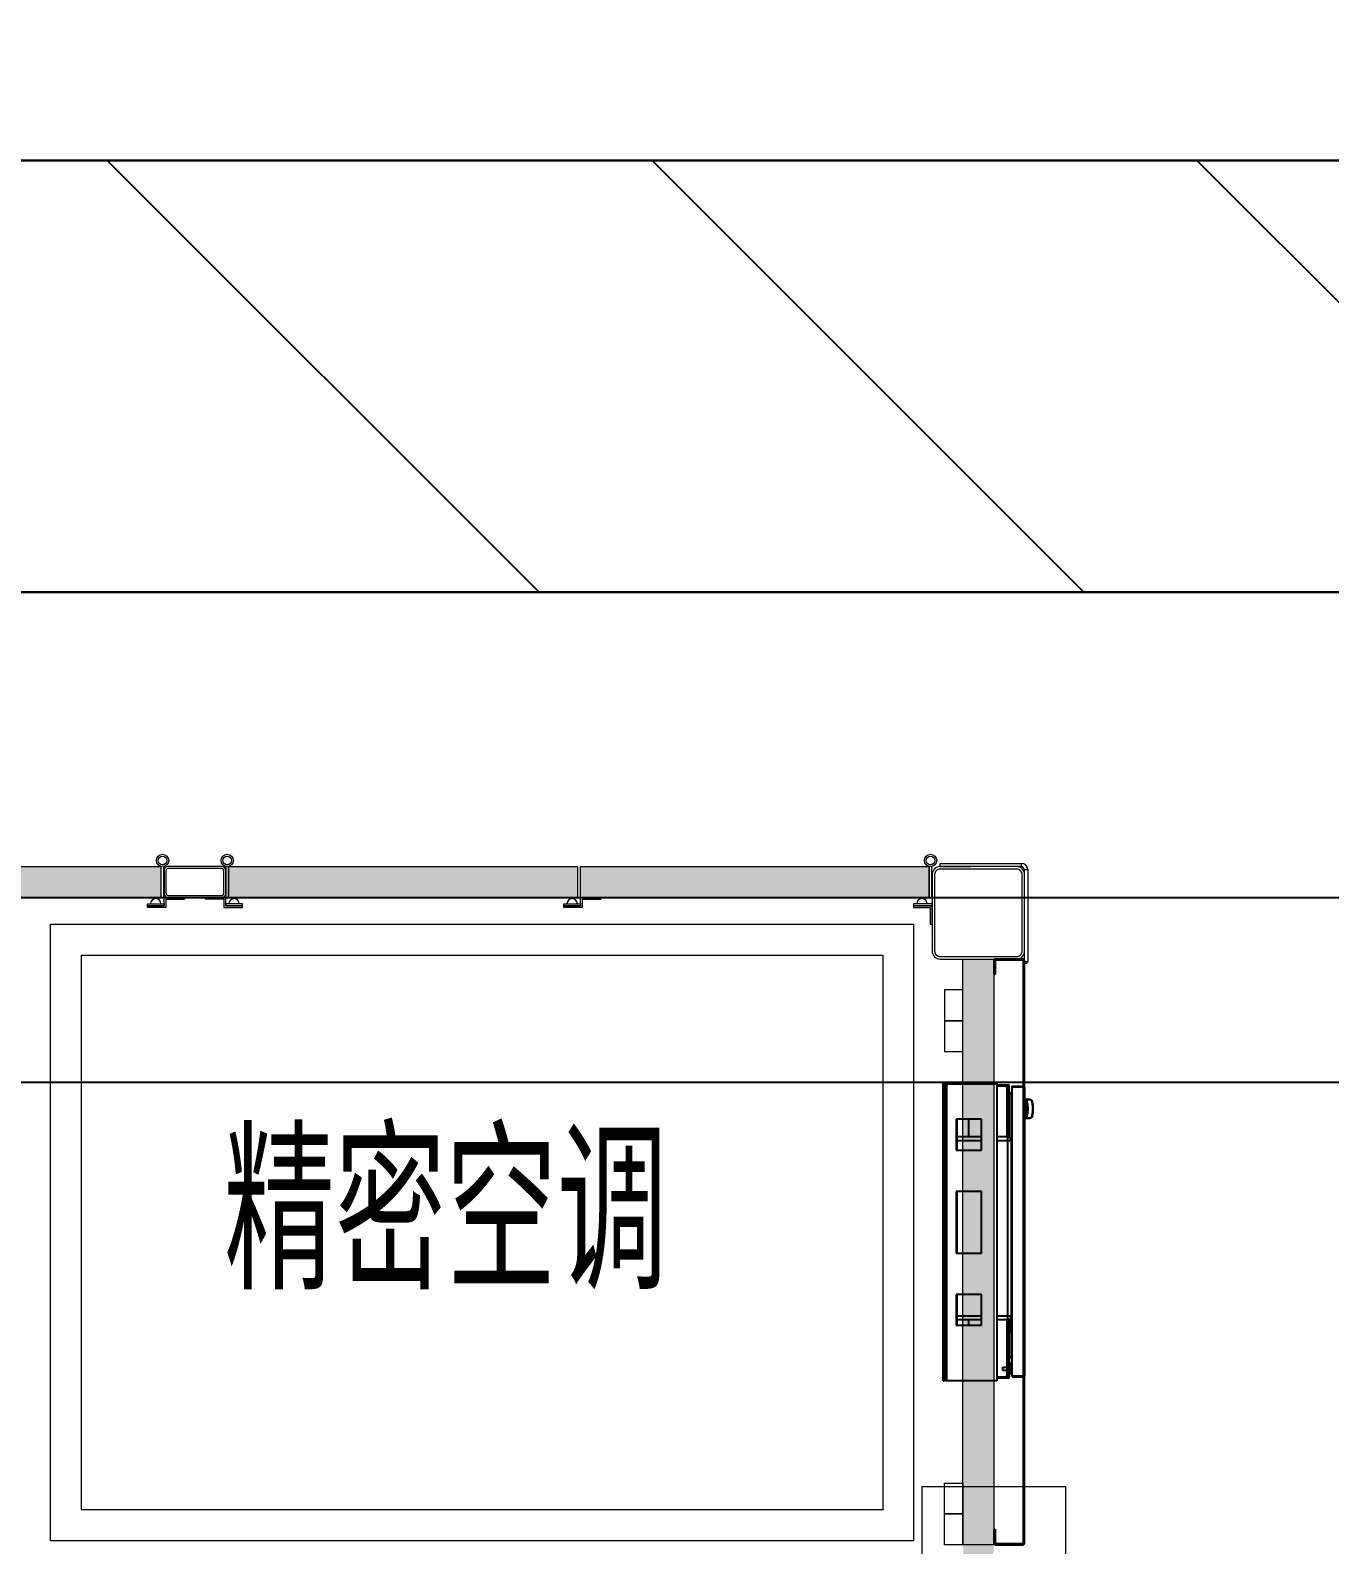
# Model space of a CAD drawing. Extents: x 758840 to 1108724, y -102573 to 143521.
# Drawn here: x 896855 to 898963, y 66682 to 69139 of the extents above; entities that cross this region are included whole.
import ezdxf
from ezdxf.xclip import XClip

# ---------------------------------------------------------------- set-up
doc = ezdxf.new("R2010")
doc.units = 0
doc.header["$LTSCALE"] = 1000
doc.header["$MEASUREMENT"] = 0
doc.linetypes.add('DASHDOT', pattern=[1, 0.5, -0.25, 0, -0.25])
for name, color, linetype in [('02电气-设备', 255, 'Continuous'), ('02电气-设备基础', 252, 'Continuous'), ('DX', 3, 'DASHDOT'), ('LWIRE', 1, 'Continuous'), ('电缆沟', 2, 'Continuous'), ('空调标注', 3, 'Continuous'), ('钢构CAD-槽钢', 4, 'Continuous'), ('钢盖板', 6, 'Continuous')]:
    doc.layers.add(name, color=color, linetype=linetype)
doc.layers.add('细实线', color=3, linetype='Continuous', lineweight=5)
doc.styles.get("Standard").update_dxf_attribs({"font": 'gbenor.shx', "bigfont": 'gbcbig.shx'})

# ---------------------------------------------------------------- blocks, each defined once
blk = doc.blocks.new('A$C37F338BB')
at = {"color": 0, "lineweight": 15}
blk.add_lwpolyline([(0, 50), (30, 50), (30, 0), (0, 0)], close=True, dxfattribs=at)
blk = doc.blocks.new('40KW CRAC-1')
at = {"layer": 'DX', "linetype": 'ByBlock', "lineweight": 13}
for points in [[(-1400, 0), (-1400, 1000), (0, 1000), (0, 0)], [(-1350, 50), (-1350, 950), (-50, 950), (-50, 50)]]:
    blk.add_lwpolyline(points, close=True, dxfattribs=at)
at = {"layer": 'LWIRE', "lineweight": -3}
blk.add_text('精密空调', height=250, dxfattribs=at).set_placement((-1118.9, 407.3))
blk = doc.blocks.new('332525')
at = {"color": 0, "lineweight": 15}
for p, q in [((1935745.8, 679933.7), (1935745.8, 679960.7)), ((1935745.8, 679960.7), (1935748.8, 679960.7)), ((1935748.8, 679960.7), (1935748.8, 679930.7)), ((1935718.8, 679933.7), (1935745.8, 679933.7)), ((1935718.8, 679930.7), (1935718.8, 679933.7)), ((1935748.8, 679930.7), (1935718.8, 679930.7)), ((1935748.8, 679930.7), (1935745.8, 679930.7)), ((1935748.8, 679933.7), (1935748.8, 679930.7))]:
    blk.add_line(p, q, dxfattribs=at)
blk = doc.blocks.new('BD4-PAL0101-LVPM-08')
at = {"ltscale": 5}
h = blk.add_hatch(dxfattribs=at)
h.set_pattern_fill('隔热材料01', color=8, scale=80, angle=45)
h.set_pattern_definition([(315, (-6392441.697, 4851932.684), (28.28427125, 28.28427125), [4.0142, -35.9858]), (315, (-6392462.887, 4851911.494), (28.28427125, 28.28427125), [4.0142, -35.9858]), (135, (-6392429.262, 4851906.733), (-28.28427125, -28.28427125), [4.0142, -35.9858]), (135, (-6392436.936, 4851899.06), (-28.28427125, -28.28427125), [4.0142, -35.9858]), (225, (-6392414.405, 4851912.5), (28.28427125, -28.28427125), [40.0194, 0.0194]), (180, (-6392423.72, 4851906.023), (-28.2842, 28.2842), [3.4144, -53.1542]), (161.56505, (-6392398.85, 4851934.308), (-28.284169758, 28.28429741), [2.244, -87.1988]), (161.56505, (-6392427.134, 4851906.023), (-28.284169758, 28.28429741), [2.244, -87.1988]), (198.43495, (-6392391.177, 4851935.727), (-28.28429741, 28.28416976), [4.488, -84.9548]), (198.43495, (-6392419.46, 4851907.443), (-28.28429741, 28.28416976), [4.488, -84.9548]), (108.43495, (-6392403.817, 4851937.856), (-28.28429741, 28.284169758), [21.3712, -68.0716]), (108.43495, (-6392432.101, 4851909.571), (-28.28429741, 28.284169758), [21.3712, -68.0716]), (161.56505, (-6392413.413, 4851960.969), (-28.284169758, 28.28429741), [2.244, -87.1988]), (161.56505, (-6392441.697, 4851932.684), (-28.284169758, 28.28429741), [2.244, -87.1988]), (180, (-6392443.826, 4851933.394), (-28.2842, 28.2842), [3.4144, -53.1542]), (198.43495, (-6392418.956, 4851961.678), (-28.28429741, 28.28416976), [4.488, -84.9548]), (198.43495, (-6392447.24, 4851933.394), (-28.28429741, 28.28416976), [4.488, -84.9548]), (90, (-6392463.597, 4851913.623), (-28.2842, 28.2842), [3.4144, -53.1542]), (108.43495, (-6392434.603, 4851939.779), (-28.28429741, 28.284169758), [2.244, -87.1988]), (108.43495, (-6392462.887, 4851911.494), (-28.28429741, 28.284169758), [2.244, -87.1988]), (71.56505, (-6392435.313, 4851945.322), (-28.28416976, 28.28429741), [4.488, -84.9548]), (71.56505, (-6392463.597, 4851917.038), (-28.28416976, 28.28429741), [4.488, -84.9548]), (161.56505, (-6392411.49, 4851930.182), (-28.284169758, 28.28429741), [21.3712, -68.0716]), (161.56505, (-6392439.774, 4851901.898), (-28.284169758, 28.28429741), [21.3712, -68.0716]), (90, (-6392436.226, 4851893.516), (-28.2842, 28.2842), [3.4144, -53.1542]), (108.43495, (-6392407.942, 4851925.215), (-28.28429741, 28.284169758), [2.244, -87.1988]), (108.43495, (-6392436.226, 4851896.93), (-28.28429741, 28.284169758), [2.244, -87.1988]), (71.56505, (-6392409.36, 4851917.543), (-28.28416976, 28.28429741), [4.488, -84.9548]), (71.56505, (-6392437.646, 4851889.26), (-28.28416976, 28.28429741), [4.488, -84.9548])])
h.paths.add_polyline_path([(1944777.6, 710273.1), (1944777.6, 710323.1), (1944212.1, 710323.1), (1944212.1, 710273.1)])
h.paths.add_polyline_path([(1945348.1, 710273.1), (1945348.1, 710323.1), (1944782.6, 710323.1), (1944782.6, 710273.1)])
h.paths.add_polyline_path([(1943209.6, 710323.1), (1944102.1, 710323.1), (1944102.1, 710273.1), (1943209.6, 710273.1)])
h.paths.add_polyline_path([(1942312.1, 710323.1), (1943204.6, 710323.1), (1943204.6, 710273.1), (1942312.1, 710273.1)])
h.paths.add_polyline_path([(1942202.1, 710273.1), (1941309.6, 710273.1), (1941309.6, 710323.1), (1942202.1, 710323.1)])
h.paths.add_polyline_path([(1941304.6, 710323.1), (1941304.6, 710273.1), (1940412.1, 710273.1), (1940412.1, 710323.1)])
h.paths.add_polyline_path([(1939209.6, 710323.1), (1940302.1, 710323.1), (1940302.1, 710273.1), (1939209.6, 710273.1)])
h.paths.add_polyline_path([(1939204.6, 710323.1), (1939204.6, 710273.1), (1938112.1, 710273.1), (1938112.1, 710323.1)])
h.paths.add_polyline_path([(1936804.6, 710323.1), (1938002.1, 710323.1), (1938002.1, 710273.1), (1936804.6, 710273.1)])
h.paths.add_polyline_path([(1936799.6, 710323.1), (1936799.6, 710273.1), (1935602.1, 710273.1), (1935602.1, 710323.1)])
h.paths.add_polyline_path([(1934199.6, 710323.1), (1935492.1, 710323.1), (1935492.1, 710273.1), (1934199.6, 710273.1)])
h.paths.add_polyline_path([(1934194.6, 710323.1), (1934194.6, 710273.1), (1932902.1, 710273.1), (1932902.1, 710323.1)])
h.paths.add_polyline_path([(1932792.1, 710323.1), (1931952.1, 710323.1), (1931952.1, 710273.1), (1932792.1, 710273.1)])
h = blk.add_hatch(dxfattribs=at)
h.set_pattern_fill('隔热材料01', color=8, scale=80, angle=225)
h.set_pattern_definition([(135, (10237588.403, -3421976.466), (-28.28427125, -28.28427125), [4.0142, -35.9858]), (135, (10237609.593, -3421955.276), (-28.28427125, -28.28427125), [4.0142, -35.9858]), (315, (10237575.97, -3421950.515), (28.28427125, 28.28427125), [4.0142, -35.9858]), (315, (10237583.64, -3421942.84), (28.28427125, 28.28427125), [4.0142, -35.9858]), (45, (10237561.11, -3421956.28), (-28.28427125, 28.28427125), [40.0194, 0.0194]), (360, (10237570.425, -3421949.805), (28.2842, -28.2842), [3.4144, -53.1542]), (341.56505, (10237545.555, -3421978.09), (28.284169758, -28.28429741), [2.244, -87.1988]), (341.56505, (10237573.84, -3421949.805), (28.284169758, -28.28429741), [2.244, -87.1988]), (18.43495, (10237537.883, -3421979.51), (28.28429741, -28.28416976), [4.488, -84.9548]), (18.43495, (10237566.167, -3421951.225), (28.28429741, -28.28416976), [4.488, -84.9548]), (288.43495, (10237550.522, -3421981.638), (28.28429741, -28.284169758), [21.3712, -68.0716]), (288.43495, (10237578.807, -3421953.353), (28.28429741, -28.284169758), [21.3712, -68.0716]), (341.56505, (10237560.119, -3422004.75), (28.284169758, -28.28429741), [2.244, -87.1988]), (341.56505, (10237588.403, -3421976.466), (28.284169758, -28.28429741), [2.244, -87.1988]), (360, (10237590.532, -3421977.176), (28.2842, -28.2842), [3.4144, -53.1542]), (18.43495, (10237565.662, -3422005.46), (28.28429741, -28.28416976), [4.488, -84.9548]), (18.43495, (10237593.946, -3421977.176), (28.28429741, -28.28416976), [4.488, -84.9548]), (270, (10237610.303, -3421957.405), (28.2842, -28.2842), [3.4144, -53.1542]), (288.43495, (10237581.309, -3421983.56), (28.28429741, -28.284169758), [2.244, -87.1988]), (288.43495, (10237609.593, -3421955.276), (28.28429741, -28.284169758), [2.244, -87.1988]), (251.56505, (10237582.02, -3421989.104), (28.28416976, -28.28429741), [4.488, -84.9548]), (251.56505, (10237610.303, -3421960.82), (28.28416976, -28.28429741), [4.488, -84.9548]), (341.56505, (10237558.196, -3421973.964), (28.284169758, -28.28429741), [21.3712, -68.0716]), (341.56505, (10237586.48, -3421945.68), (28.284169758, -28.28429741), [21.3712, -68.0716]), (270, (10237582.932, -3421937.298), (28.2842, -28.2842), [3.4144, -53.1542]), (288.43495, (10237554.648, -3421968.997), (28.28429741, -28.284169758), [2.244, -87.1988]), (288.43495, (10237582.932, -3421940.713), (28.28429741, -28.284169758), [2.244, -87.1988]), (251.56505, (10237556.067, -3421961.325), (28.28416976, -28.28429741), [4.488, -84.9548]), (251.56505, (10237584.35, -3421933.04), (28.28416976, -28.28429741), [4.488, -84.9548])])
edge = h.paths.add_edge_path()
edge.add_line((1945403.1, 709223.1), (1945403.1, 710173.1))
edge.add_line((1945453.1, 710173.1), (1945453.1, 709223.1))
edge.add_line((1945403.1, 708123.1), (1945403.1, 707283.1))
edge.add_line((1945453.1, 707283.1), (1945453.1, 708123.1))
at = {"linetype": 'ByBlock', "lineweight": 15}
for p, q in [((1943209.6, 710323.1), (1944102.1, 710323.1)), ((1944102.1, 710323.1), (1944102.1, 710273.1)), ((1944212.1, 710273.1, 0), (1944212.1, 710323.1, 0)), ((1944212.1, 710323.1, 0), (1944777.6, 710323.1, 0)), ((1944777.6, 710323.1, 0), (1944777.6, 710273.1, 0)), ((1944782.6, 710273.1, 0), (1944782.6, 710323.1, 0)), ((1944782.6, 710323.1, 0), (1945348.1, 710323.1, 0)), ((1945348.1, 710323.1, 0), (1945348.1, 710273.1, 0)), ((1945366.1, 710328.1), (1945498.1, 710328.1)), ((1945496.1, 710323.1), (1945490.5, 710323.1)), ((1945498.1, 710322.8), (1945498.1, 710328.1)), ((1945502.8, 710318.1), (1945508.1, 710318.1)), ((1945503.1, 710166.1), (1945503.1, 710316.1)), ((1944102.1, 710273.1), (1943209.6, 710273.1)), ((1944777.6, 710273.1, 0), (1944212.1, 710273.1, 0)), ((1945348.1, 710273.1, 0), (1944782.6, 710273.1, 0)), ((1945353.1, 710219.3), (1945352.7, 710219)), ((1945353.1, 710192.4), (1945352.7, 710192.1)), ((1945503.1, 710169.1), (1945508.1, 710169.1)), ((1945505.1, 710166.1), (1945503.1, 710166.1))]:
    blk.add_line(p, q, dxfattribs=at)
at = {"lineweight": 15}
for p, q in [((1944102.6, 710273.1, 0), (1944102.6, 710323.3, 0)), ((1944106.6, 710273.1, 0), (1944106.6, 710323.3, 0)), ((1944110.3, 710279.1, 0), (1944110.3, 710317.1, 0)), ((1944207.6, 710273.1, 0), (1944207.6, 710323.3, 0)), ((1944211.6, 710273.1, 0), (1944211.6, 710323.3, 0)), ((1945348.5, 710273.1), (1945348.5, 710323.3)), ((1945352.5, 710273.1), (1945352.5, 710323.3)), ((1945366.1, 710323.1), (1945366.1, 710328.1)), ((1944080.1, 710259.6, 0), (1944080.1, 710262.6, 0)), ((1944080.1, 710262.6, 0), (1944107.1, 710262.6, 0)), ((1944080.1, 710259.6, 0), (1944107.1, 710259.6, 0)), ((1944080.1, 710256.6, 0), (1944080.1, 710259.6, 0)), ((1944107.1, 710259.6, 0), (1944080.1, 710259.6, 0)), ((1944106.6, 710273.1, 0), (1944102.6, 710273.1, 0)), ((1944107.1, 710259.6, 0), (1944107.1, 710273.1, 0)), ((1944107.1, 710273.1, 0), (1944140.1, 710273.1, 0)), ((1944107.1, 710263.4, 0), (1944107.1, 710259.6, 0)), ((1944110.1, 710270.1, 0), (1944110.1, 710256.6, 0)), ((1944110.1, 710270.1, 0), (1944140.1, 710270.1, 0)), ((1944110.1, 710259.6, 0), (1944110.1, 710256.6, 0)), ((1944140.1, 710273.1, 0), (1944140.1, 710270.1, 0)), ((1944207.1, 710273.1, 0), (1944174.1, 710273.1, 0)), ((1944174.1, 710273.1, 0), (1944174.1, 710270.1, 0)), ((1944204.1, 710270.1, 0), (1944174.1, 710270.1, 0)), ((1944204.1, 710270.1, 0), (1944204.1, 710256.6, 0)), ((1944204.1, 710259.6, 0), (1944204.1, 710256.6, 0)), ((1944207.1, 710259.6, 0), (1944207.1, 710273.1, 0)), ((1944207.1, 710263.4, 0), (1944207.1, 710259.6, 0)), ((1944234.1, 710262.6, 0), (1944207.1, 710262.6, 0)), ((1944207.1, 710259.6, 0), (1944234.1, 710259.6, 0)), ((1944234.1, 710259.6, 0), (1944207.1, 710259.6, 0)), ((1944211.6, 710273.1, 0), (1944207.6, 710273.1, 0)), ((1944234.1, 710259.6, 0), (1944234.1, 710262.6, 0)), ((1944234.1, 710256.6, 0), (1944234.1, 710259.6, 0)), ((1944755.6, 710259.6, 0), (1944755.6, 710262.6, 0)), ((1944755.6, 710262.6, 0), (1944782.6, 710262.6, 0)), ((1944755.6, 710259.6, 0), (1944782.6, 710259.6, 0)), ((1944755.6, 710256.6, 0), (1944755.6, 710259.6, 0)), ((1944782.6, 710259.6, 0), (1944755.6, 710259.6, 0)), ((1944782.6, 710259.6, 0), (1944782.6, 710273.1, 0)), ((1944782.6, 710273.1, 0), (1944815.6, 710273.1, 0)), ((1944782.6, 710263.4, 0), (1944782.6, 710259.6, 0)), ((1944785.6, 710270.1, 0), (1944785.6, 710256.6, 0)), ((1944785.6, 710270.1, 0), (1944815.6, 710270.1, 0)), ((1944785.6, 710259.6, 0), (1944785.6, 710256.6, 0)), ((1944815.6, 710273.1, 0), (1944815.6, 710270.1, 0)), ((1945353.1, 710262.6), (1945323.1, 710262.6)), ((1945323.1, 710262.6), (1945323.1, 710259.6)), ((1945353.1, 710259.6), (1945326.1, 710259.6)), ((1945326.1, 710259.6), (1945353.1, 710259.6)), ((1945352.5, 710273.1), (1945348.5, 710273.1)), ((1945353.1, 710259.6), (1945353.1, 710262.6)), ((1944110.1, 710256.6, 0), (1944080.1, 710256.6, 0)), ((1944110.1, 710256.6, 0), (1944107.1, 710256.6, 0)), ((1944204.1, 710256.6, 0), (1944234.1, 710256.6, 0)), ((1944204.1, 710256.6, 0), (1944207.1, 710256.6, 0)), ((1944785.6, 710256.6, 0), (1944755.6, 710256.6, 0)), ((1944785.6, 710256.6, 0), (1944782.6, 710256.6, 0)), ((1945403.1, 710173.1), (1945453.1, 710173.1)), ((1945403.1, 709223.1), (1945403.1, 710173.1)), ((1945403.1, 709973.1), (1945403.1, 710173.1)), ((1945403.1, 710173.1), (1945453.1, 710173.1)), ((1945453.1, 710173.1), (1945453.1, 709223.1)), ((1945453.1, 710173.1), (1945453.1, 709973.1)), ((1945453.1, 709973.1), (1945403.1, 709973.1)), ((1945336.8, 709317.6), (1945569.3, 709317.6)), ((1945336.8, 708123.1), (1945336.8, 709317.6)), ((1945569.3, 709317.6), (1945569.3, 708123.1)), ((1945453.1, 709223.1), (1945403.1, 709223.1))]:
    blk.add_line(p, q, dxfattribs=at)
at = {"linetype": 'Continuous', "lineweight": 15}
blk.add_line((1944815.3, 710284.5, 0), (1944815.3, 710284.5, 0), dxfattribs=at)
at = {"linetype": 'Continuous', "lineweight": 25}
for p, q in [((1945453.1, 710170.9), (1945453.1, 710148.1)), ((1945453.1, 710170.9), (1945453.1, 710148.1)), ((1945455.1, 710170.9), (1945455.1, 710148.1)), ((1945455.1, 710170.9), (1945455.1, 710148.1)), ((1945500.9, 710173.1), (1945455.3, 710173.1)), ((1945500.9, 710173.1), (1945455.3, 710173.1)), ((1945500.9, 710171.1), (1945455.3, 710171.1)), ((1945500.9, 710171.1), (1945455.3, 710171.1)), ((1945501.1, 709225.3), (1945501.1, 710170.9)), ((1945501.1, 709967.1), (1945501.1, 710170.9)), ((1945503.1, 709225.3), (1945503.1, 710170.9)), ((1945503.1, 709967.1), (1945503.1, 710170.9)), ((1945455.1, 710148.1), (1945453.1, 710148.1)), ((1945455.1, 710148.1), (1945453.1, 710148.1)), ((1945370.7, 709489.1), (1945370.7, 709973.1)), ((1945370.7, 709973.1), (1945373.1, 709973.1)), ((1945373.1, 709973.1), (1945373.1, 709489.1)), ((1945373.1, 709968.1), (1945376.9, 709968.1)), ((1945374.9, 709494.1), (1945374.9, 709968.1)), ((1945376.9, 709970.1), (1945376.9, 709973.1)), ((1945457.9, 709973.1), (1945376.9, 709973.1)), ((1945376.9, 709940.1), (1945376.9, 709970.1)), ((1945457.9, 709970.1), (1945376.9, 709970.1)), ((1945376.9, 709495.1), (1945376.9, 709967.1)), ((1945457.9, 709973.1), (1945457.9, 709970.1)), ((1945457.9, 709970.1), (1945457.9, 709489.1)), ((1945457.9, 709969.1), (1945475.9, 709969.1)), ((1945475.9, 709967.9), (1945457.9, 709967.9)), ((1945457.9, 709967.6), (1945476.2, 709967.6)), ((1945457.9, 709967.4), (1945472.4, 709967.4)), ((1945459.9, 709967.6), (1945459.9, 709967.9)), ((1945472.4, 709967.4), (1945474.4, 709965.4)), ((1945474.4, 709965.4), (1945474.4, 709884.6)), ((1945474.9, 709965.4), (1945474.4, 709965.4)), ((1945476.1, 709965.4), (1945474.9, 709965.4)), ((1945474.9, 709884.6), (1945474.9, 709965.4)), ((1945475.9, 709969.1), (1945476.2, 709969.1)), ((1945475.9, 709969.1), (1945475.9, 709967.9)), ((1945476.2, 709967.9), (1945475.9, 709967.9)), ((1945476.1, 709884.5), (1945476.1, 709965.4)), ((1945476.1, 709965), (1945476.7, 709965)), ((1945476.1, 709964.8), (1945476.7, 709965)), ((1945476.2, 709967.6), (1945476.2, 709965)), ((1945476.6, 709967.6), (1945476.2, 709967.6)), ((1945476.7, 709955.8), (1945476.7, 709967.4)), ((1945477.8, 709967.6), (1945477.9, 709967.6)), ((1945477.9, 709967.4), (1945477.9, 709967.6)), ((1945477.9, 709955.8), (1945477.9, 709967.4)), ((1945482.1, 709967.1), (1945482.1, 709965.6)), ((1945482.1, 709967.1), (1945501.1, 709967.1)), ((1945501.1, 709965.6), (1945482.1, 709965.6)), ((1945482.1, 709965.1), (1945482.1, 709497.1)), ((1945501.1, 709965.1), (1945482.1, 709965.1)), ((1945501.1, 709967.1), (1945503.1, 709967.1)), ((1945501.1, 709965.1), (1945503.1, 709965.1)), ((1945501.1, 709497.1), (1945501.1, 709965.1)), ((1945503.1, 709965.1), (1945503.1, 709497.1)), ((1945374.9, 709940.1), (1945376.9, 709940.1)), ((1945476.1, 709961.8), (1945476.4, 709961.9)), ((1945476.7, 709955.8), (1945476.1, 709955.7)), ((1945476.1, 709955), (1945476.7, 709955)), ((1945476.2, 709941), (1945476.2, 709884.5)), ((1945476.4, 709961.9), (1945476.7, 709960.3)), ((1945476.7, 709954.1), (1945476.7, 709955.8)), ((1945476.7, 709954.1), (1945478.4, 709954.1)), ((1945476.7, 709884.3), (1945476.7, 709954.1)), ((1945477.9, 709954.1), (1945477.9, 709954.1)), ((1945482.1, 709955.3), (1945478.4, 709955.3)), ((1945478.4, 709954.1), (1945478.4, 709883.6)), ((1945482.1, 709954.1), (1945478.4, 709954.1)), ((1945503.1, 709944.1), (1945503.7, 709944.1)), ((1945504.7, 709945.6), (1945505.4, 709945.6)), ((1945504.7, 709945.6), (1945504.7, 709914.6)), ((1945505.4, 709945.6), (1945505.4, 709914.6)), ((1945506.1, 709945.3), (1945506.1, 709945.1)), ((1945506.1, 709945.3), (1945512, 709945.1)), ((1945510.5, 709945), (1945506.1, 709945.1)), ((1945512, 709944.4), (1945506.3, 709944.6)), ((1945506.3, 709944.6), (1945506.3, 709944.6)), ((1945506.3, 709944.6), (1945506.3, 709915.5)), ((1945512, 709945), (1945510.5, 709945)), ((1945512, 709945.1), (1945512, 709945)), ((1945503.7, 709916.1), (1945503.1, 709916.1)), ((1945505.4, 709914.6), (1945504.7, 709914.6)), ((1945512, 709915.1), (1945506.1, 709914.9)), ((1945506.1, 709915), (1945510.6, 709915.1)), ((1945506.1, 709915), (1945506.1, 709914.9)), ((1945506.3, 709915.5), (1945512, 709915.7)), ((1945506.3, 709915.5), (1945506.3, 709915.5)), ((1945510.6, 709915.1), (1945512, 709915.2)), ((1945512, 709915.2), (1945512, 709915.1)), ((1945515.7, 709918.2), (1945515.3, 709917.2)), ((1945433.1, 709913.1), (1945391.9, 709913.1)), ((1945391.9, 709913.1), (1945391.9, 709863.1)), ((1945393.1, 709913.1), (1945393.1, 709863.1)), ((1945411.9, 709913.1), (1945411.9, 709884.6)), ((1945433.1, 709863.1), (1945433.1, 709913.1)), ((1945433.1, 709884.6), (1945393.1, 709884.6)), ((1945393.1, 709878.6), (1945433.1, 709878.6)), ((1945475.1, 709884.6), (1945457.9, 709884.6)), ((1945457.9, 709878.6), (1945475.1, 709878.6)), ((1945475.1, 709884.6), (1945475.1, 709882.8)), ((1945475.1, 709882.8), (1945475.1, 709878.6)), ((1945475.1, 709878.6), (1945475.1, 709566.6)), ((1945475.1, 709878.6), (1945481.1, 709878.6)), ((1945481.1, 709878.6), (1945481.1, 709566.6)), ((1945391.9, 709863.1), (1945433.1, 709863.1)), ((1945391.9, 709796.1), (1945391.9, 709696.1)), ((1945433.1, 709796.1), (1945391.9, 709796.1)), ((1945393.1, 709796.1), (1945393.1, 709696.1)), ((1945433.1, 709696.1), (1945433.1, 709796.1)), ((1945391.9, 709696.1), (1945433.1, 709696.1)), ((1945391.9, 709629.1), (1945391.9, 709579.1)), ((1945433.1, 709629.1), (1945391.9, 709629.1)), ((1945393.1, 709629.1), (1945393.1, 709579.1)), ((1945433.1, 709579.1), (1945433.1, 709629.1)), ((1945391.9, 709579.1), (1945433.1, 709579.1)), ((1945433.1, 709593.6), (1945393.1, 709593.6)), ((1945433.1, 709587.6), (1945393.1, 709587.6)), ((1945411.9, 709587.6), (1945411.9, 709579.1)), ((1945475.1, 709593.6), (1945457.9, 709593.6)), ((1945475.1, 709587.6), (1945457.9, 709587.6)), ((1945474.4, 709587.6), (1945474.4, 709510.9)), ((1945474.9, 709512.6), (1945474.9, 709587.6)), ((1945475.1, 709593.6), (1945475.1, 709589.3)), ((1945481.1, 709593.6), (1945475.1, 709593.6)), ((1945475.1, 709589.3), (1945475.1, 709587.6)), ((1945476.1, 709512.7), (1945476.1, 709587.6)), ((1945476.2, 709587.7), (1945476.2, 709512.7)), ((1945476.7, 709528.1), (1945476.7, 709587.8)), ((1945478.4, 709588.6), (1945478.4, 709528.1)), ((1945376.9, 709522.1), (1945374.9, 709522.1)), ((1945376.9, 709489.1), (1945376.9, 709522.1)), ((1945476.7, 709526.4), (1945476.7, 709528.1)), ((1945478.4, 709528.1), (1945476.7, 709528.1)), ((1945476.7, 709494.8), (1945476.7, 709526.4)), ((1945477.9, 709528), (1945477.9, 709528.1)), ((1945477.9, 709526.4), (1945477.9, 709494.8)), ((1945478.4, 709528.1), (1945482.1, 709528.1)), ((1945478.4, 709526.9), (1945482.1, 709526.9)), ((1945467.8, 709508.4), (1945467.8, 709510.9)), ((1945467.8, 709510.9), (1945474.7, 709510.9)), ((1945467.8, 709505.9), (1945467.8, 709508.4)), ((1945474.7, 709505.9), (1945467.8, 709505.9)), ((1945474.4, 709496.8), (1945472.4, 709494.8)), ((1945474.4, 709505.9), (1945474.4, 709496.8)), ((1945474.9, 709496.8), (1945474.4, 709496.8)), ((1945474.7, 709512.4), (1945475, 709512.7)), ((1945474.7, 709504.3), (1945474.7, 709512.4)), ((1945475, 709504), (1945474.7, 709504.3)), ((1945474.9, 709496.8), (1945474.9, 709504.1)), ((1945474.9, 709496.8), (1945476.1, 709496.8)), ((1945475, 709512.7), (1945476.7, 709512.7)), ((1945475, 709504), (1945475, 709512.7)), ((1945476.7, 709504), (1945475, 709504)), ((1945476.1, 709496.8), (1945476.1, 709504)), ((1945476.2, 709504), (1945476.2, 709494.6)), ((1945477.9, 709515.9), (1945480.4, 709515.9)), ((1945480.4, 709514.9), (1945477.9, 709514.9)), ((1945480.4, 709501.4), (1945477.9, 709501.4)), ((1945477.9, 709500.4), (1945480.4, 709500.4)), ((1945479.4, 709517.4), (1945482.1, 709517.4)), ((1945480.4, 709514.9), (1945480.4, 709515.9)), ((1945482.1, 709514.9), (1945480.4, 709514.9)), ((1945480.4, 709501.4), (1945480.4, 709514.9)), ((1945480.4, 709501.4), (1945480.4, 709500.4)), ((1945482.1, 709497.1), (1945501.1, 709497.1)), ((1945484.1, 709496.6), (1945501.1, 709496.6)), ((1945485.1, 709496.6), (1945485.1, 709497.1)), ((1945503.1, 709497.1), (1945501.1, 709497.1)), ((1945370.7, 709489.1), (1945373.1, 709489.1)), ((1945376.9, 709494.1), (1945373.1, 709494.1)), ((1945457.9, 709489.1), (1945376.9, 709489.1)), ((1945472.4, 709494.8), (1945457.9, 709494.8)), ((1945476.2, 709494.6), (1945457.9, 709494.6)), ((1945457.9, 709494.3), (1945475.9, 709494.3)), ((1945475.9, 709493.1), (1945457.9, 709493.1)), ((1945459.9, 709494.3), (1945459.9, 709494.6)), ((1945475.9, 709494.3), (1945476.2, 709494.3)), ((1945475.9, 709494.3), (1945475.9, 709493.1)), ((1945475.9, 709493.1), (1945476.2, 709493.1)), ((1945476.6, 709494.6), (1945476.2, 709494.6)), ((1945477.9, 709494.6), (1945477.8, 709494.6)), ((1945477.9, 709494.6), (1945477.9, 709494.8)), ((1945501.1, 709495.1), (1945484.1, 709495.1)), ((1945501.1, 709225.3), (1945501.1, 709495.1)), ((1945503.1, 709225.3), (1945503.1, 709495.1)), ((1945455.1, 709248.1), (1945453.1, 709248.1)), ((1945453.1, 709248.1), (1945453.1, 709225.3)), ((1945455.1, 709248.1), (1945455.1, 709225.3)), ((1945455.3, 709225.1), (1945500.9, 709225.1)), ((1945500.9, 709223.1), (1945455.3, 709223.1)), ((1945455.3, 709223.1), (1945500.9, 709223.1))]:
    blk.add_line(p, q, dxfattribs=at)
at = {"lineweight": -3}
blk.add_line((1945501.1, 709495.1), (1945503.1, 709495.1), dxfattribs=at)
at = {"linetype": 'Continuous', "lineweight": 25, "flags": 128}
for points in [[(1945476.7, 709965), (1945476.6, 709964.9), (1945476.4, 709964.7), (1945476.3, 709964.4), (1945476.2, 709964), (1945476.2, 709963.6), (1945476.2, 709963), (1945476.3, 709962.4), (1945476.4, 709961.9)], [(1945476.1, 709941.1), (1945476.3, 709940.8), (1945476.7, 709940.6)], [(1945494.9, 709496.6), (1945496.2, 709496.7), (1945497.1, 709497.1)]]:
    blk.add_lwpolyline(points, dxfattribs=at)
at = {"lineweight": 15}
for points in [[(1945373.1, 709323.1), (1945403.1, 709323.1), (1945403.1, 709273.1), (1945373.1, 709273.1)], [(1945373.1, 709273.1), (1945403.1, 709273.1), (1945403.1, 709223.1), (1945373.1, 709223.1)]]:
    blk.add_lwpolyline(points, close=True, dxfattribs=at)
for centre, radius in [((1944104.6, 710333.1, 0), 10), ((1944104.6, 710333.1, 0), 7), ((1944209.6, 710333.1, 0), 10), ((1944209.6, 710333.1, 0), 7), ((1945350.5, 710333.1), 10), ((1945350.5, 710333.1), 7)]:
    blk.add_circle(centre, radius, dxfattribs=at)
at = {"linetype": 'ByBlock', "lineweight": 15}
for centre, radius, start, end in [((1945496.1, 710316.1), 7, 0, 90), ((1945498.1, 710318.1), 10, 0, 90), ((1945505.1, 710169.1), 3, 270, 0)]:
    blk.add_arc(centre, radius, start, end, dxfattribs=at)
at = {"lineweight": 15}
for centre in [(1944093.6, 710262.6, 0), (1944220.6, 710262.6, 0), (1944769.1, 710262.6, 0), (1945336.6, 710262.6)]:
    blk.add_arc(centre, 8.49, 0, 180, dxfattribs=at)
at = {"linetype": 'Continuous', "lineweight": 25}
for centre, radius, start, end in [((1945455.3, 710170.9), 2.2, 90, 180), ((1945455.3, 710170.9), 2.2, 90, 180), ((1945455.3, 710170.9), 0.2, 90, 180), ((1945455.3, 710170.9), 0.2, 90, 180), ((1945500.9, 710170.9), 2.2, 0, 90), ((1945500.9, 710170.9), 2.2, 0, 90), ((1945500.9, 710170.9), 0.2, 0, 90), ((1945500.9, 710170.9), 0.2, 0, 90), ((1945376.9, 709971.1), 2, 90, 270), ((1945476.2, 709967.4), 1.7, 0, 90), ((1945476.2, 709967.4), 0.5, 0, 90), ((1945501.1, 709965.1), 2, 0, 90), ((1945501.1, 709965.1), 0.5, 0, 90), ((1945478.4, 709955.8), 1.7, 180, 270), ((1945478.4, 709955.8), 0.5, 180, 270), ((1945504.7, 709944.6), 1, 90, 180), ((1945505.4, 709944.6), 1, 45.5829, 90), ((1945504.7, 709915.6), 1, 180, 270), ((1945505.4, 709915.6), 1, 270, 314.4171), ((1945475.1, 709878.6), 6, 0, 90), ((1945475.1, 709593.6), 6, 270, 360), ((1945478.4, 709526.4), 1.7, 90, 180), ((1945478.4, 709526.4), 0.5, 90, 180), ((1945484.1, 709497.1), 2, 180, 270), ((1945484.1, 709497.1), 0.5, 180, 270), ((1945501.1, 709497.1), 0.5, 270, 0), ((1945501.1, 709497.1), 2, 270, 0), ((1945376.9, 709491.1), 2, 90, 270), ((1945476.2, 709494.8), 0.5, 270, 0), ((1945476.2, 709494.8), 1.7, 270, 0), ((1945455.3, 709225.3), 2.2, 180, 270), ((1945455.3, 709225.3), 0.2, 180, 270), ((1945500.9, 709225.3), 0.2, 270, 0), ((1945500.9, 709225.3), 2.2, 270, 0)]:
    blk.add_arc(centre, radius, start, end, dxfattribs=at)
for points, knots in [([(1945503.7, 709915.6), (1945503.7, 709915.6), (1945503.7, 709915.7), (1945503.7, 709916.5), (1945503.7, 709917.9), (1945503.7, 709919.8), (1945503.7, 709922.1), (1945503.7, 709924.7), (1945503.7, 709927.4), (1945503.7, 709930.1), (1945503.7, 709932.8), (1945503.7, 709935.5), (1945503.7, 709938.1), (1945503.7, 709940.4), (1945503.7, 709942.3), (1945503.7, 709943.6), (1945503.7, 709944.4), (1945503.7, 709944.5), (1945503.7, 709944.6)], [0, 0, 0, 0, 0.058271, 0.120022, 0.184331, 0.25, 0.315669, 0.379979, 0.441729, 0.5, 0.558271, 0.620021, 0.684331, 0.75, 0.815669, 0.879978, 0.941729, 1, 1, 1, 1]), ([(1945506.3, 709944.6), (1945506.3, 709944.6), (1945506.3, 709944.7), (1945506.3, 709944.8), (1945506.2, 709944.9), (1945506.2, 709944.9), (1945506.2, 709945), (1945506.1, 709945), (1945506.1, 709945.1), (1945506.1, 709945.1), (1945506.1, 709945.1), (1945506.1, 709945.1)], [0, 0, 0, 0, 0.127346, 0.267098, 0.408416, 0.504422, 0.533745, 0.550848, 0.799618, 0.902892, 1, 1, 1, 1]), ([(1945506.3, 709944.6), (1945506.7, 709943), (1945507.4, 709939.9), (1945508, 709935.1), (1945508.2, 709930.2), (1945508, 709925.2), (1945507.4, 709920.3), (1945506.7, 709917.1), (1945506.3, 709915.5)], [0, 0, 0, 0, 0.164053, 0.328105, 0.496926, 0.665747, 0.832274, 1, 1, 1, 1]), ([(1945511.9, 709945.1), (1945512.2, 709945), (1945512.9, 709945), (1945513.8, 709944.6), (1945514.6, 709944), (1945515, 709943.5), (1945515.2, 709943.2)], [0, 0, 0, 0, 0.238586, 0.489716, 0.746233, 1, 1, 1, 1]), ([(1945512, 709945), (1945512.5, 709944.9), (1945513.4, 709944.8), (1945514.6, 709944), (1945515.4, 709943), (1945515.6, 709942.3), (1945515.7, 709941.9)], [0, 0, 0, 0, 0.291371, 0.555228, 0.791467, 1, 1, 1, 1]), ([(1945512, 709945), (1945512, 709945), (1945512, 709944.9), (1945512, 709944.8), (1945512, 709944.6), (1945512, 709944.5), (1945512, 709944.4)], [0, 0, 0, 0, 0.250006, 0.500002, 0.749999, 1, 1, 1, 1]), ([(1945515.3, 709941.8), (1945515.1, 709942.1), (1945514.9, 709942.9), (1945514.1, 709943.7), (1945513.1, 709944.3), (1945512.3, 709944.4), (1945512, 709944.4)], [0, 0, 0, 0, 0.249771, 0.499736, 0.749819, 1, 1, 1, 1]), ([(1945515.3, 709941.8), (1945515.3, 709941.8), (1945515.4, 709941.8), (1945515.5, 709941.9), (1945515.6, 709941.9), (1945515.7, 709941.9), (1945515.7, 709941.9), (1945515.7, 709941.9), (1945515.7, 709941.9)], [0, 0, 0, 0, 0.239839, 0.368614, 0.500073, 0.63148, 0.760265, 1, 1, 1, 1]), ([(1945515.3, 709918.3), (1945515.7, 709920.3), (1945516.5, 709924.1), (1945516.8, 709930.1), (1945516.5, 709936), (1945515.7, 709939.9), (1945515.3, 709941.8)], [0, 0, 0, 0, 0.2500249, 0.5000005, 0.749976, 1, 1, 1, 1]), ([(1945517.2, 709930.1), (1945517.1, 709932.1), (1945517, 709936.1), (1945516.1, 709940), (1945515.7, 709941.9)], [0, 0, 0, 0, 0.499229, 1, 1, 1, 1]), ([(1945506.1, 709915), (1945506.1, 709915), (1945506.1, 709915), (1945506.1, 709915), (1945506.2, 709915.1), (1945506.2, 709915.2), (1945506.3, 709915.3), (1945506.3, 709915.4), (1945506.3, 709915.5), (1945506.3, 709915.5)], [0, 0, 0, 0, 0.097423, 0.201002, 0.450505, 0.498819, 0.734668, 0.875259, 1, 1, 1, 1]), ([(1945515.2, 709917), (1945515, 709916.7), (1945514.6, 709916.1), (1945513.8, 709915.5), (1945512.9, 709915.1), (1945512.2, 709915.1), (1945511.9, 709915.1)], [0, 0, 0, 0, 0.253767, 0.510284, 0.761414, 1, 1, 1, 1]), ([(1945512, 709915.7), (1945512.3, 709915.7), (1945513.1, 709915.8), (1945514.1, 709916.4), (1945514.9, 709917.3), (1945515.1, 709918), (1945515.3, 709918.3)], [0, 0, 0, 0, 0.250179, 0.500264, 0.750231, 1, 1, 1, 1]), ([(1945515.3, 709917.2), (1945515.1, 709916.9), (1945514.6, 709916.2), (1945513.4, 709915.4), (1945512.5, 709915.2), (1945512, 709915.2)], [0, 0, 0, 0, 0.298501, 0.63184, 1, 1, 1, 1]), ([(1945512, 709915.7), (1945512, 709915.6), (1945512, 709915.5), (1945512, 709915.3), (1945512, 709915.2), (1945512, 709915.2), (1945512, 709915.2)], [0, 0, 0, 0, 0.25, 0.499994, 0.749996, 1, 1, 1, 1]), ([(1945515.7, 709918.2), (1945515.7, 709918.2), (1945515.7, 709918.2), (1945515.7, 709918.2), (1945515.6, 709918.3), (1945515.5, 709918.3), (1945515.4, 709918.3), (1945515.3, 709918.3), (1945515.3, 709918.3)], [0, 0, 0, 0, 0.239736, 0.368522, 0.499927, 0.631387, 0.76016, 1, 1, 1, 1]), ([(1945515.7, 709918.2), (1945516.1, 709920.2), (1945517, 709924.1), (1945517.1, 709928.1), (1945517.2, 709930.1)], [0, 0, 0, 0, 0.500776, 1, 1, 1, 1]), ([(1945477.9, 709515.9), (1945477.9, 709516.1), (1945477.9, 709516.4), (1945478.1, 709516.8), (1945478.5, 709517.2), (1945478.9, 709517.3), (1945479.2, 709517.4), (1945479.4, 709517.4)], [0, 0, 0, 0, 0.234389, 0.428804, 0.623789, 0.807678, 1, 1, 1, 1])]:
    blk.add_open_spline(points, degree=3, knots=knots, dxfattribs=at)
at = {"layer": '空调标注', "linetype": 'ByBlock', "lineweight": 15}
for p, q in [((1945366.1, 710323.1), (1945415.7, 710323.1)), ((1945508.1, 710318.1), (1945508.1, 710169.1))]:
    blk.add_line(p, q, dxfattribs=at)
at = {"layer": '细实线', "lineweight": 15}
for p, q in [((1944107.1, 710317.1, 0), (1944107.1, 710279.1, 0)), ((1944201.1, 710323.1, 0), (1944113.1, 710323.1, 0)), ((1944201.1, 710319.9, 0), (1944113.1, 710319.9, 0)), ((1944203.9, 710279.1, 0), (1944203.9, 710317.1, 0)), ((1944207.1, 710279.1, 0), (1944207.1, 710317.1, 0)), ((1944113.1, 710276.3, 0), (1944201.1, 710276.3, 0)), ((1944113.1, 710273.1, 0), (1944201.1, 710273.1, 0))]:
    blk.add_line(p, q, dxfattribs=at)
for points in [[(1945490.1, 710323.1), (1945366.1, 710323.1, 0.414214), (1945353.1, 710310.1), (1945353.1, 710186.1, 0.414214), (1945366.1, 710173.1), (1945490.1, 710173.1, 0.414214), (1945503.1, 710186.1), (1945503.1, 710310.1, 0.414214)], [(1945490.1, 710319.1), (1945366.1, 710319.1, 0.414214), (1945357.1, 710310.1), (1945357.1, 710186.1, 0.414214), (1945366.1, 710177.1), (1945490.1, 710177.1, 0.414214), (1945499.1, 710186.1), (1945499.1, 710310.1, 0.414214)]]:
    blk.add_lwpolyline(points, format="xyb", close=True, dxfattribs=at)
for centre, radius, start, end in [((1944113.1, 710317.1, 0), 6, 90, 180), ((1944113.1, 710317.1, 0), 2.8, 90, 180), ((1944201.1, 710317.1, 0), 6, 0, 90), ((1944201.1, 710317.1, 0), 2.8, 0, 90), ((1944113.1, 710279.1, 0), 6, 180, 270), ((1944113.1, 710279.1, 0), 2.8, 180, 270), ((1944201.1, 710279.1, 0), 6, 270, 0), ((1944201.1, 710279.1, 0), 2.8, 270, 0)]:
    blk.add_arc(centre, radius, start, end, dxfattribs=at)
at = {"layer": '钢构CAD-槽钢', "linetype": 'ByBlock', "lineweight": 15}
blk.add_line((1945403.1, 709489.1), (1945453.1, 709489.1), dxfattribs=at)
at = {"lineweight": 15, "xscale": -1, "rotation": 180}
blk.add_blockref('332525', (9604.3, 1390190.3), dxfattribs=at)
at = {"linetype": 'ByBlock', "lineweight": 15, "xscale": -1}
for p in [(1945403.1, 710073.1), (1945403.1, 710023.1)]:
    blk.add_blockref('A$C37F338BB', p, dxfattribs=at)
at = {"layer": '02电气-设备', "color": 5, "ltscale": 5}
blk.add_blockref('40KW CRAC-1', (1945323.1, 709229.6), dxfattribs=at)
blk = doc.blocks.new('A$C675A25EF')
at = {"layer": '钢盖板'}
h = blk.add_hatch(dxfattribs=at)
h.set_pattern_fill('ANSI31', color=8, scale=5000, style=0)
h.set_pattern_definition([(45, (-316780.8, -189325), (-441.94174, 441.94174), [])])
h.paths.add_polyline_path([(56721.3, -23142), (62139.3, -23142), (62139.3, -23542), (56721.3, -23542)], flags=16)
h.paths.add_polyline_path([(62839.3, -23142), (171003.3, -23142), (171003.3, -23542), (62839.3, -23542)], flags=16)
h.paths.add_polyline_path([(171703.3, -23142), (177121.3, -23142), (177121.3, -23542), (171703.3, -23542)], flags=16)
h.paths.add_polyline_path([(177121.3, -47841.9), (177821.3, -47841.9), (177821.3, -24642), (178221.3, -24242), (211693.3, -24242), (211693.3, -25341.9), (211993.3, -25341.9), (211993.3, -24242), (216517.3, -24242), (216517.3, -25341.9), (216817.3, -25341.9), (216817.3, -24242), (216811.3, -24242), (216811.3, -23542), (177821.3, -23542), (177821.3, -23142), (216817.3, -23142), (216817.3, -21342.1), (216517.3, -21342.1), (216517.3, -22442), (211993.3, -22442), (211993.3, -21342.1), (211693.3, -21342.1), (211693.3, -22442), (192141.8, -22442), (192141.8, -21542), (194493.8, -21542), (194493.8, -20942), (184491.8, -20942), (184491.8, -21542), (185341.8, -21542), (185341.8, -22442), (169651.3, -22442), (169651.3, -21542), (171703.3, -21542), (171703.3, -20939.3), (161803.3, -20939.3), (161803.3, -21542), (162851.3, -21542), (162851.3, -22442), (143449.3, -22442), (143449.3, -21342.1), (143149.3, -21342.1), (143149.3, -22442), (138625.3, -22442), (138625.3, -21342.1), (138325.3, -21342.1), (138325.3, -22442), (95517.3, -22442), (95517.3, -21342.1), (95217.3, -21342.1), (95217.3, -22442), (90693.3, -22442), (90693.3, -21342.1), (90393.3, -21342.1), (90393.3, -22442), (70991.3, -22442), (70991.3, -21542), (72039.3, -21542), (72039.3, -20942), (62141.3, -20942), (62141.3, -21542), (64191.3, -21542), (64191.3, -22442), (48500.8, -22442), (48500.8, -21542), (49350.8, -21542), (49350.8, -20942), (39350.8, -20942), (39350.8, -21542), (41700.8, -21542), (41700.8, -22442), (22149.3, -22442), (22149.3, -21342.1), (21849.3, -21342.1), (21849.3, -22442), (17325.3, -22442), (17325.3, -21342.1), (17025.3, -21342.1), (17025.3, -22442), (17031.3, -22442), (17031.3, -23142), (56021.3, -23142), (56021.3, -23542), (17025.3, -23542), (17025.3, -25341.9), (17325.3, -25341.9), (17325.3, -24242), (21849.3, -24242), (21849.3, -25341.9), (22149.3, -25341.9), (22149.3, -24242), (55620.6, -24241.3), (56021.3, -24642), (56021.2, -47872.1), (56721.2, -47875.8), (56720.6, -24642.7), (57121.3, -24242), (64191.3, -24242), (64191.3, -25142), (62141.3, -25142), (62141.3, -25742), (72041.3, -25742), (72041.3, -25142), (70991.3, -25142), (70991.3, -24242), (90393.3, -24242), (90393.3, -25341.9), (90693.3, -25341.9), (90693.3, -24242), (95217.3, -24242), (95217.3, -25341.9), (95517.3, -25341.9), (95517.3, -24242), (138325.3, -24242), (138325.3, -25341.9), (138625.3, -25341.9), (138625.3, -24242), (143149.3, -24242), (143149.3, -25341.9), (143449.3, -25341.9), (143449.3, -24242), (162851.3, -24242), (162851.3, -25142), (161803.3, -25142), (161803.3, -25742), (171703.3, -25742), (171703.3, -25142), (169651.3, -25142), (169651.3, -24242), (176720.6, -24241.3), (177121.3, -24642)])
h.paths.add_polyline_path([(111433.3, -23142), (122409.3, -23142), (122409.3, -22442), (111433.3, -22442)], flags=16)
h.paths.add_polyline_path([(111433.3, -24242), (122409.3, -24242), (122409.3, -23542), (111433.3, -23542)], flags=16)
at = {"layer": '钢盖板', "color": 8}
blk.add_lwpolyline([(48500.8, -22442), (90391.3, -22442), (90391.3, -21342.1), (90691.3, -21342.1), (90691.3, -22442), (95211.3, -22442), (95211.3, -21342.1), (95511.3, -21342.1), (95511.3, -22442), (111433.3, -22442), (111433.3, -23142), (62841.3, -23142)], dxfattribs=at)
blk = doc.blocks.new('dlg')
at = {"layer": '电缆沟'}
for p, q in [((705698.2, 163414.9), (657106.2, 163414.9)), ((705698.2, 162714.9), (689781.2, 162714.9))]:
    blk.add_line(p, q, dxfattribs=at)

msp = doc.modelspace()

# ---------------------------------------------------------------- linework, layer by layer
at = {"layer": '02电气-设备基础'}
msp.add_lwpolyline([(901460.28, 67432.51), (866802.28, 67432.51), (866802.28, 67732.51), (901460.28, 67732.51)], close=True, dxfattribs=at)
at = {"layer": '钢盖板', "color": 8}
msp.add_lwpolyline([(806843.02, 68927.64), (806843.02, 67127.75), (807143.02, 67127.75), (807143.02, 68227.64), (811663.02, 68227.64), (811663.02, 67127.75), (811963.02, 67127.75), (811963.02, 68227.64), (880203.02, 68227.64), (880203.02, 67127.75), (880503.02, 67127.75), (880503.02, 68227.64), (885023.02, 68227.64), (885023.02, 67127.75), (885323.02, 67127.75), (885323.02, 68227.64), (901245.02, 68227.64), (901245.02, 68927.64), (852653.02, 68927.64), (852653.02, 69327.64), (901245.02, 69327.64)], dxfattribs=at)

# ---------------------------------------------------------------- block references
at = {"layer": '02电气-设备', "lineweight": -3}
msp.add_blockref('BD4-PAL0101-LVPM-08', (-1047035.03, -642540.57), dxfattribs=at)
at = {"layer": '电缆沟', "color": 250}
ref = msp.add_blockref('dlg', (195546.85, -94487.22), dxfattribs=at)
XClip(ref).set_block_clipping_path([(593286.1732931416, 142691.8646106179), (716986.1733082433, 211143.5433225089)])
at = {"layer": '钢盖板', "color": 8}
ref = msp.add_blockref('A$C675A25EF', (789811.69, 45785.61), dxfattribs=dict(at, xscale=-1, rotation=180))
XClip(ref).set_block_clipping_path([(-928.670863559, -70942.9526504109), (122721.3291515426, 2298.0898296545)])

doc.saveas('drawing.dxf')
